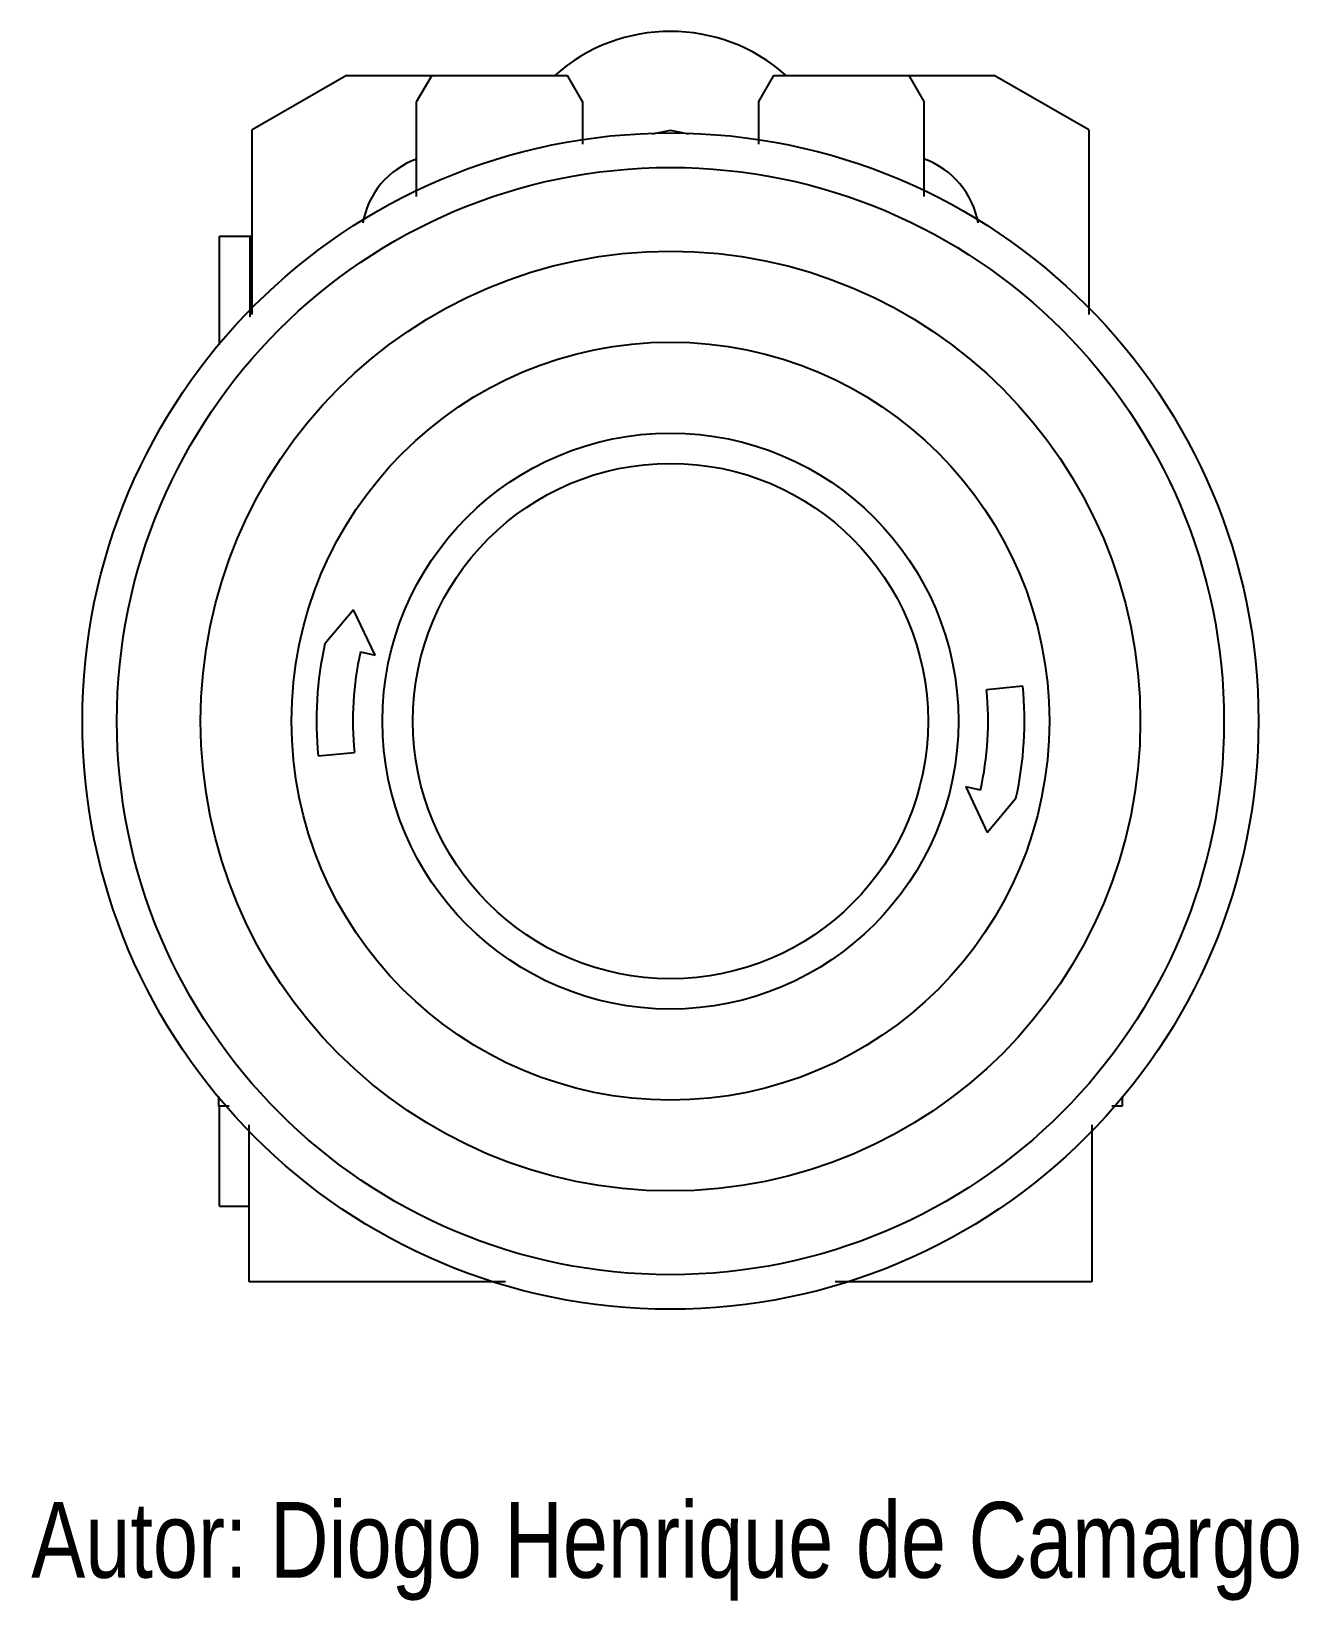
# Model space of a CAD drawing. Header units: millimetres. Extents: x 3.7 to 45.5, y 3.2 to 55.
import ezdxf

# ---------------------------------------------------------------- set-up
doc = ezdxf.new("R2010")
doc.units = ezdxf.units.MM
doc.header["$LTSCALE"] = 4.453328
doc.layers.get('0').update_dxf_attribs({"linetype": 'CONTINUOUS'})
doc.layers.add('1', color=7, linetype='CONTINUOUS')
doc.layers.add('3', color=7, linetype='CONTINUOUS')
doc.styles.get("Standard").update_dxf_attribs({"font": 'txt', "width": 0.8})

msp = doc.modelspace()

# ---------------------------------------------------------------- linework, layer by layer
at = {"layer": '1', "color": 7, "linetype": 'Continuous'}
for p, q in [((14.098, 53.552), (10.98, 51.752)), ((14.098, 53.552), (21.38, 53.552)), ((16.905, 53.552), (16.405, 52.686)), ((21.88, 52.686), (21.38, 53.552)), ((28.18, 53.552), (27.68, 52.686)), ((28.18, 53.552), (35.462, 53.552)), ((33.155, 52.686), (32.655, 53.552)), ((38.58, 51.752), (35.462, 53.552)), ((16.405, 49.559), (16.405, 52.686)), ((21.88, 52.686), (21.88, 51.28)), ((27.68, 52.686), (27.68, 51.28)), ((33.155, 49.559), (33.155, 52.686)), ((10.98, 45.662), (10.98, 51.752)), ((24.78, 51.736), (24.177, 51.607)), ((25.383, 51.607), (24.78, 51.736)), ((38.58, 51.752), (38.58, 45.662)), ((9.905, 44.658), (9.905, 48.252)), ((9.905, 48.252), (10.98, 48.252)), ((10.905, 48.252), (10.905, 45.592)), ((9.88, 19.552), (9.88, 19.87)), ((39.68, 19.87), (39.68, 19.552)), ((10.22, 19.552), (9.88, 19.552)), ((9.905, 16.252), (9.905, 19.552)), ((39.68, 19.552), (39.34, 19.552)), ((10.88, 13.752), (10.88, 18.936)), ((38.68, 18.936), (38.68, 13.752)), ((9.905, 16.252), (10.88, 16.252)), ((19.343, 13.752), (10.88, 13.752)), ((38.68, 13.752), (30.217, 13.752))]:
    msp.add_line(p, q, dxfattribs=at)
for radius in [19.4, 18.261, 15.5, 12.5, 9.5, 8.5]:
    msp.add_circle((24.78, 32.252), radius, dxfattribs=at)
for centre, radius, start, end in [((24.78, 49.252), 5.75, 48.4024, 131.5976), ((17.337, 48.202), 2.75, 109.9519, 170.0862), ((32.223, 48.202), 2.75, 9.9139, 70.0482)]:
    msp.add_arc(centre, radius, start, end, dxfattribs=at)
at = {"layer": '3', "color": 7, "linetype": 'Continuous'}
for p, q in [((14.327, 35.925), (13.382, 34.8)), ((15.039, 34.422), (14.327, 35.925)), ((14.552, 34.533), (15.039, 34.422)), ((36.402, 33.403), (35.208, 33.285)), ((13.158, 31.102), (14.352, 31.22)), ((35.008, 29.972), (34.521, 30.083)), ((34.521, 30.083), (35.233, 28.58)), ((35.233, 28.58), (36.178, 29.705))]:
    msp.add_line(p, q, dxfattribs=at)
for radius, start, end in [(11.679, 167.4015, 185.6528), (10.479, 167.432, 185.6528), (10.479, 347.432, 5.6528), (11.679, 347.4015, 5.6528)]:
    msp.add_arc((24.78, 32.252), radius, start, end, dxfattribs=at)

# ---------------------------------------------------------------- texts
at = {"insert": (3.692, 6.494), "char_height": 2.5, "attachment_point": 1}
msp.add_mtext_dynamic_manual_height_columns('{\\fBahnschrift|b0|i0|c0|p34;Autor: Diogo Henrique de Camargo}', width=44.28212, gutter_width=1, heights=[0], dxfattribs=at)

doc.saveas('drawing.dxf')
